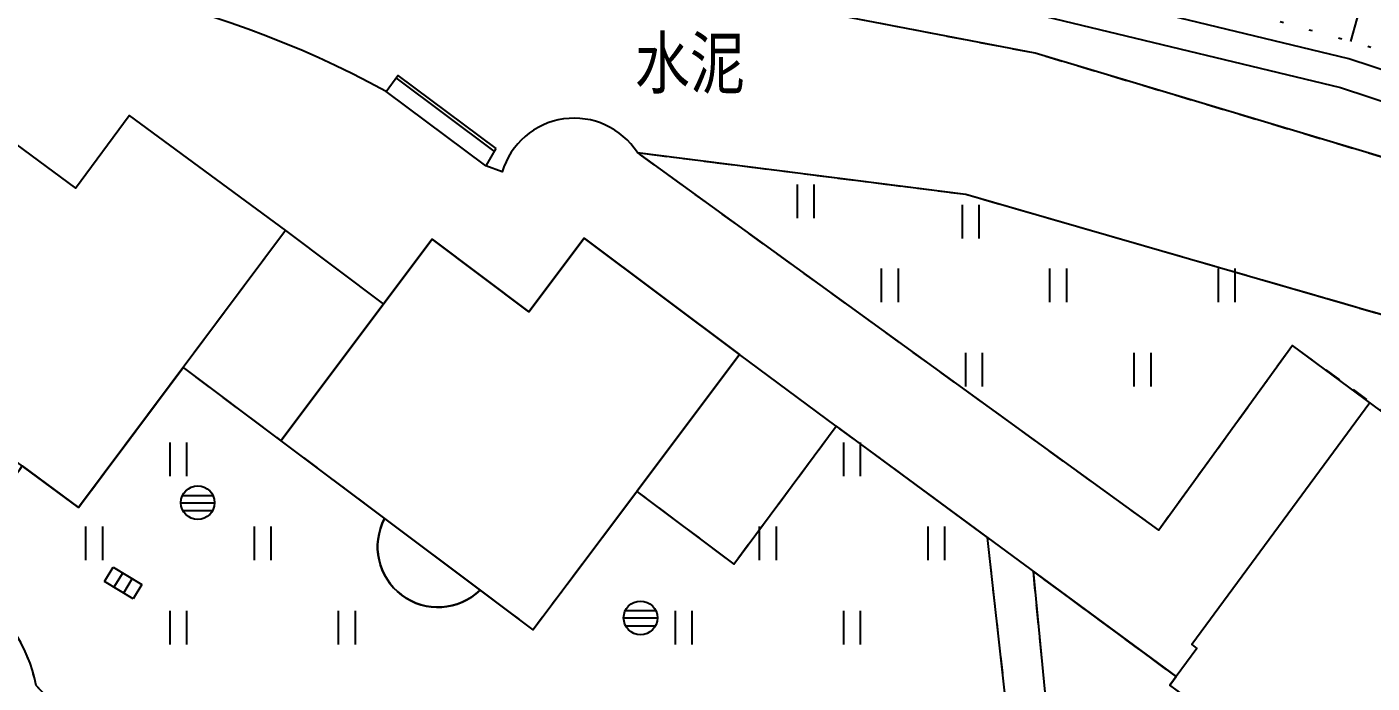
# Model space of a CAD drawing. Extents: x 396500 to 398250, y 1005980 to 1008200.
# Drawn here: x 396542.89 to 396582.83, y 1006693.81 to 1006713.31 of the extents above; entities that cross this region are included whole.
import ezdxf
from ezdxf.enums import TextEntityAlignment as Align

# ---------------------------------------------------------------- set-up
doc = ezdxf.new("R2010")
doc.units = 0
doc.header["$LTSCALE"] = 0.5
doc.linetypes.add('X4', pattern=[1.6, 0, -1.6])
doc.linetypes.add('X6', pattern=[2, 1, -1])
doc.layers.get('0').update_dxf_attribs({"linetype": 'CONTINUOUS'})
doc.layers.add('ASSIST', color=7, linetype='CONTINUOUS', plot=False)
for name, color, linetype in [('DLSS', 4, 'CONTINUOUS'), ('DMTZ', 3, 'CONTINUOUS'), ('GXYZ', 2, 'CONTINUOUS'), ('JMD', 6, 'CONTINUOUS'), ('ZBTZ', 3, 'CONTINUOUS')]:
    doc.layers.add(name, color=color, linetype=linetype)
doc.styles.add('细等线体', font='长等线体_0.TTF', dxfattribs={"width": 0.8})
doc.linetypes.add('10422', pattern='A,2,[150,AAA.SHX,S=1,R=0,X=0,Y=1],2,[177,AAA.SHX,S=1,R=0,X=0,Y=0.8],1e-09', length=4)
doc.linetypes.add('1161', pattern='A,0,[149,AAA.SHX,S=0.15,R=0,X=0,Y=0],-1.6', length=1.6)
doc.linetypes.add('444', pattern='A,4.5,[145,AAA.SHX,S=1,R=0,X=0,Y=1],4.5,-0.5,[146,AAA.SHX,S=1,R=0,X=0,Y=0],-0.5', length=10)

# ---------------------------------------------------------------- blocks, each defined once
blk = doc.blocks.new('gc053')
for p, q in [((-1, 0), (1, 0)), ((-0.901, 0.434), (0.901, 0.434)), ((-0.884, -0.467), (0.884, -0.467))]:
    blk.add_line(p, q)
blk.add_circle((0, 0), 1)
blk = doc.blocks.new('gc041')
for p, q in [((-1, 0.5), (1, 0.5)), ((-1, -0.5), (-1, 0.5)), ((-0.33, 0.5), (-0.33, -0.5)), ((0.33, 0.5), (0.33, -0.5)), ((1, 0.5), (1, -0.5)), ((1, -0.5), (-1, -0.5))]:
    blk.add_line(p, q)
blk = doc.blocks.new('gc323')
at = {"flags": 128}
for points in [[(-0.5, 0), (-0.5, 2)], [(0.5, 0), (0.5, 2)]]:
    blk.add_lwpolyline(points, dxfattribs=at)

msp = doc.modelspace()

# ---------------------------------------------------------------- linework, layer by layer
at = {"layer": 'ASSIST', "linetype": 'X4'}
msp.add_lwpolyline([(396657.988, 1006671.982), (396655.198, 1006674.047), (396651.147, 1006677.129), (396650.827, 1006676.708), (396649.853, 1006677.231), (396646.467, 1006679.329), (396632.569, 1006688.235), (396625.454, 1006693.053), (396614.905, 1006699.277), (396606.078, 1006704.39), (396601.981, 1006705.978), (396587.123, 1006711.475), (396578.233, 1006713.982), (396568.544, 1006715.93), (396554.916, 1006718.275), (396548.557, 1006720.072), (396525.429, 1006729.389), (396500, 1006746.265)], dxfattribs=at)
at = {"layer": 'ASSIST', "linetype": '1161', "flags": 128}
msp.add_lwpolyline([(396536.217, 1006714.983), (396534.037, 1006716.558), (396532.475, 1006714.336), (396530.87, 1006712.168), (396527.977, 1006714.31), (396523.495, 1006708.255), (396526.361, 1006706.113, 1.072604), (396529.27, 1006703.938), (396530.973, 1006702.665), (396533.985, 1006706.731), (396536.896, 1006704.575), (396539.897, 1006702.363, 1.10258), (396542.747, 1006700.262), (396544.421, 1006699.028), (396547.525, 1006703.184), (396550.429, 1006701.014), (396553.511, 1006698.7, 0.855221), (396556.342, 1006696.574), (396557.91, 1006695.396), (396560.997, 1006699.509), (396563.877, 1006697.347), (396566.916, 1006701.442), (396571.399, 1006698.14), (396571.938, 1006693.333), (396572.731, 1006686.254, -0.541579), (396571.035, 1006685.049), (396568.297, 1006686.58), (396564.387, 1006688.283, 0.533571), (396553.718, 1006687.066, -0.515376), (396545.394, 1006691.389), (396543.161, 1006693.741, 0.44404), (396537.678, 1006697.1, -0.214716), (396529.625, 1006697.269, -0.244981), (396523.097, 1006699.867, -0.172968), (396521.116, 1006705.462), (396517.393, 1006710.764), (396524.279, 1006720.092, -0.468903), (396526.617, 1006720.469), (396532.416, 1006718.085), (396534.573, 1006716.723), (396536.418, 1006715.407)], format="xyb", close=True, dxfattribs=at)
at = {"layer": 'ASSIST', "linetype": 'Continuous', "flags": 128}
msp.add_lwpolyline([(396556.81, 1006709.689), (396556.515, 1006709.183), (396553.554, 1006711.39), (396553.903, 1006711.866)], close=True, dxfattribs=at)
at = {"layer": 'ASSIST', "linetype": '1161', "elevation": 19.049, "flags": 128}
msp.add_lwpolyline([(396602.839, 1006674.595), (396576.824, 1006693.753), (396577.011, 1006694.007), (396572.761, 1006697.137), (396573.158, 1006693.03), (396574.106, 1006685.622), (396576.046, 1006683.817), (396579.261, 1006683.286), (396584.026, 1006680.884), (396599.227, 1006669.69)], close=True, dxfattribs=at)
at = {"layer": 'DLSS', "linetype": 'X6', "flags": 128}
msp.add_lwpolyline([(396608.62, 1006700.541), (396602.57, 1006703.61), (396572.822, 1006712.521), (396558.985, 1006715.192), (396547.699, 1006718.062), (396537.382, 1006721.921), (396527.095, 1006725.796), (396524.721, 1006727.635), (396524.933, 1006728.034)], dxfattribs=at)
for points in [[(396536.217, 1006714.983), (396534.037, 1006716.558), (396532.475, 1006714.336), (396530.87, 1006712.168), (396527.977, 1006714.31), (396523.495, 1006708.255), (396526.361, 1006706.113, 1.072604), (396529.27, 1006703.938), (396530.973, 1006702.665), (396533.985, 1006706.731), (396536.896, 1006704.575), (396539.897, 1006702.363, 1.10258), (396542.747, 1006700.262), (396544.421, 1006699.028), (396547.525, 1006703.184), (396550.429, 1006701.014), (396553.511, 1006698.7, 0.855221), (396556.342, 1006696.574), (396557.91, 1006695.396), (396560.997, 1006699.509), (396563.877, 1006697.347), (396566.916, 1006701.442), (396571.399, 1006698.14), (396571.938, 1006693.333), (396572.731, 1006686.254, -0.541579), (396571.035, 1006685.049), (396568.297, 1006686.58), (396564.387, 1006688.283, 0.533571), (396553.718, 1006687.066, -0.515376), (396545.394, 1006691.389), (396543.161, 1006693.741, 0.44404), (396537.678, 1006697.1, -0.214716), (396529.625, 1006697.269, -0.244981), (396523.097, 1006699.867, -0.172968), (396521.116, 1006705.462), (396517.393, 1006710.764), (396524.279, 1006720.092, -0.468903), (396526.617, 1006720.469), (396532.416, 1006718.085), (396534.573, 1006716.723), (396536.418, 1006715.407)], [(396590.748, 1006700.792), (396588.559, 1006697.854), (396582.778, 1006702.162), (396580.465, 1006703.838), (396576.493, 1006698.356), (396561.014, 1006709.572), (396570.77, 1006708.334), (396593.285, 1006701.825, -0.602784), (396595.579, 1006698.857), (396594.781, 1006697.786)]]:
    msp.add_lwpolyline(points, format="xyb", close=True, dxfattribs=at)
msp.add_lwpolyline([(396561.014, 1006709.572), (396570.77, 1006708.334), (396593.285, 1006701.825, -0.602784), (396595.579, 1006698.857), (396594.781, 1006697.786)], format="xyb", dxfattribs=at)
at = {"layer": 'DLSS', "linetype": 'X6', "elevation": 19.049, "flags": 128}
msp.add_lwpolyline([(396572.761, 1006697.137), (396573.158, 1006693.03), (396574.106, 1006685.622), (396576.046, 1006683.817), (396579.261, 1006683.286), (396584.026, 1006680.884), (396599.227, 1006669.69)], dxfattribs=at)
msp.add_lwpolyline([(396602.839, 1006674.595), (396576.824, 1006693.753), (396577.011, 1006694.007), (396572.761, 1006697.137), (396573.158, 1006693.03), (396574.106, 1006685.622), (396576.046, 1006683.817), (396579.261, 1006683.286), (396584.026, 1006680.884), (396599.227, 1006669.69)], close=True, dxfattribs=at)
at = {"layer": 'DMTZ', "linetype": 'Continuous'}
msp.add_line((396582.617, 1006714.409), (396582.182, 1006712.868), dxfattribs=at)
at = {"layer": 'DMTZ', "linetype": '10422', "elevation": 19.378, "flags": 128}
for points in [[(396650.5, 1006676.277), (396632.605, 1006687.714), (396626.001, 1006692.416), (396614.566, 1006699.185), (396605.858, 1006704.214), (396601.748, 1006705.374), (396589.333, 1006709.986), (396582.133, 1006712.362), (396574.047, 1006714.313), (396565.091, 1006716.183), (396548.433, 1006719.35), (396537.935, 1006723.795), (396525.241, 1006728.759), (396520.789, 1006731.257), (396516.672, 1006734.011), (396500, 1006745.727)], [(396573.666, 1006713.488), (396581.888, 1006711.504), (396589.038, 1006709.145), (396601.46, 1006704.67), (396605.57, 1006703.624), (396609.251, 1006701.381)]]:
    msp.add_lwpolyline(points, dxfattribs=at)
at = {"layer": 'JMD', "linetype": 'Continuous'}
for p, q in [((396556.767, 1006709.615), (396553.852, 1006711.796)), ((396556.515, 1006709.183), (396553.554, 1006711.39))]:
    msp.add_line(p, q, dxfattribs=at)
at = {"layer": 'JMD', "linetype": '444', "flags": 128}
msp.add_lwpolyline([(396656.959, 1006675.211), (396632.302, 1006691.189), (396609.275, 1006704.847), (396602.082, 1006708.333, 0.038753), (396577.125, 1006716.638), (396567.745, 1006718.137), (396549.256, 1006722.226), (396526.827, 1006731.115), (396500, 1006748.619)], format="xyb", dxfattribs=at)
at = {"layer": 'JMD', "linetype": 'Continuous', "flags": 128}
msp.add_lwpolyline([(396588.559, 1006697.854), (396580.465, 1006703.838), (396576.493, 1006698.356), (396561.014, 1006709.572, 0.640273), (396557.002, 1006709), (396556.515, 1006709.183), (396553.554, 1006711.39, 0.147794), (396536.217, 1006714.983)], format="xyb", dxfattribs=at)
for points in [[(396553.554, 1006711.39), (396553.903, 1006711.866)], [(396541.441, 1006710.645), (396544.331, 1006708.515), (396545.922, 1006710.674), (396550.566, 1006707.255), (396547.525, 1006703.184), (396550.429, 1006701.014), (396554.924, 1006706.999), (396557.795, 1006704.843), (396559.439, 1006707.032), (396564.046, 1006703.572), (396560.997, 1006699.509), (396563.877, 1006697.347), (396566.916, 1006701.442), (396577.011, 1006694.007), (396576.824, 1006693.753)], [(396556.81, 1006709.689), (396556.515, 1006709.183)], [(396550.566, 1006707.255), (396553.475, 1006705.07)], [(396566.916, 1006701.442), (396564.046, 1006703.572)], [(396582.762, 1006702.14), (396577.472, 1006694.957), (396577.627, 1006694.843), (396577.011, 1006694.007)]]:
    msp.add_lwpolyline(points, dxfattribs=at)
at = {"layer": 'JMD', "linetype": 'Continuous', "elevation": 22.658, "flags": 128}
msp.add_lwpolyline([(396550.566, 1006707.255), (396544.421, 1006699.028), (396536.896, 1006704.575), (396541.441, 1006710.645), (396544.331, 1006708.515), (396545.922, 1006710.674)], close=True, dxfattribs=at)
at = {"layer": 'JMD', "linetype": 'Continuous', "flags": 128}
msp.add_lwpolyline([(396557.91, 1006695.396), (396564.046, 1006703.572), (396559.439, 1006707.032), (396557.795, 1006704.843), (396554.924, 1006706.999), (396550.429, 1006701.014)], close=True, dxfattribs=at)
msp.add_lwpolyline([(396556.342, 1006696.574, -0.855221), (396553.511, 1006698.7)], format="xyb", close=True, dxfattribs=at)
at = {"layer": 'ZBTZ', "linetype": '1161', "flags": 128}
msp.add_lwpolyline([(396608.62, 1006700.541), (396602.57, 1006703.61), (396572.822, 1006712.521), (396558.985, 1006715.192), (396547.699, 1006718.062), (396537.382, 1006721.921), (396527.095, 1006725.796), (396524.721, 1006727.635), (396524.933, 1006728.034), (396548.023, 1006718.638), (396550.971, 1006717.819), (396564.901, 1006715.602), (396573.666, 1006713.488), (396581.888, 1006711.504), (396589.038, 1006709.145), (396601.46, 1006704.67), (396605.57, 1006703.624), (396609.251, 1006701.381)], close=True, dxfattribs=at)
msp.add_lwpolyline([(396576.493, 1006698.356), (396561.014, 1006709.572), (396570.77, 1006708.334), (396593.285, 1006701.825, -0.602784), (396595.579, 1006698.857), (396594.781, 1006697.786), (396590.748, 1006700.792), (396588.559, 1006697.854), (396580.465, 1006703.838)], format="xyb", close=True, dxfattribs=at)

# ---------------------------------------------------------------- block references
at = {"layer": 'GXYZ', "linetype": 'Continuous', "xscale": 0.5, "yscale": 0.5}
for p in [(396547.963, 1006699.172, 19.501), (396561.107, 1006695.751, 18.038)]:
    msp.add_blockref('gc053', p, dxfattribs=at)
at = {"layer": 'GXYZ', "xscale": 0.5, "yscale": 0.5, "zscale": 0.5, "rotation": 328.7940799683487}
msp.add_blockref('gc041', (396545.746, 1006696.788, 19.373), dxfattribs=at)
at = {"layer": 'ZBTZ', "linetype": 'Continuous', "xscale": 0.5, "yscale": 0.5}
for p in [(396566.014, 1006707.628), (396570.913, 1006707.016), (396568.514, 1006705.128), (396573.514, 1006705.128), (396578.514, 1006705.128), (396571.014, 1006702.628), (396576.014, 1006702.628), (396547.393, 1006699.964), (396567.393, 1006699.964), (396544.893, 1006697.464), (396549.893, 1006697.464), (396564.893, 1006697.464), (396569.893, 1006697.464), (396547.393, 1006694.964), (396552.393, 1006694.964), (396562.393, 1006694.964), (396567.393, 1006694.964)]:
    msp.add_blockref('gc323', p, dxfattribs=at)

# ---------------------------------------------------------------- texts
at = {"layer": 'DLSS', "linetype": 'Continuous', "style": '细等线体', "width": 0.8}
msp.add_text('水泥', height=1.5, dxfattribs=at).set_placement((396562.573, 1006712.261), align=Align.MIDDLE)

doc.saveas('drawing.dxf')
